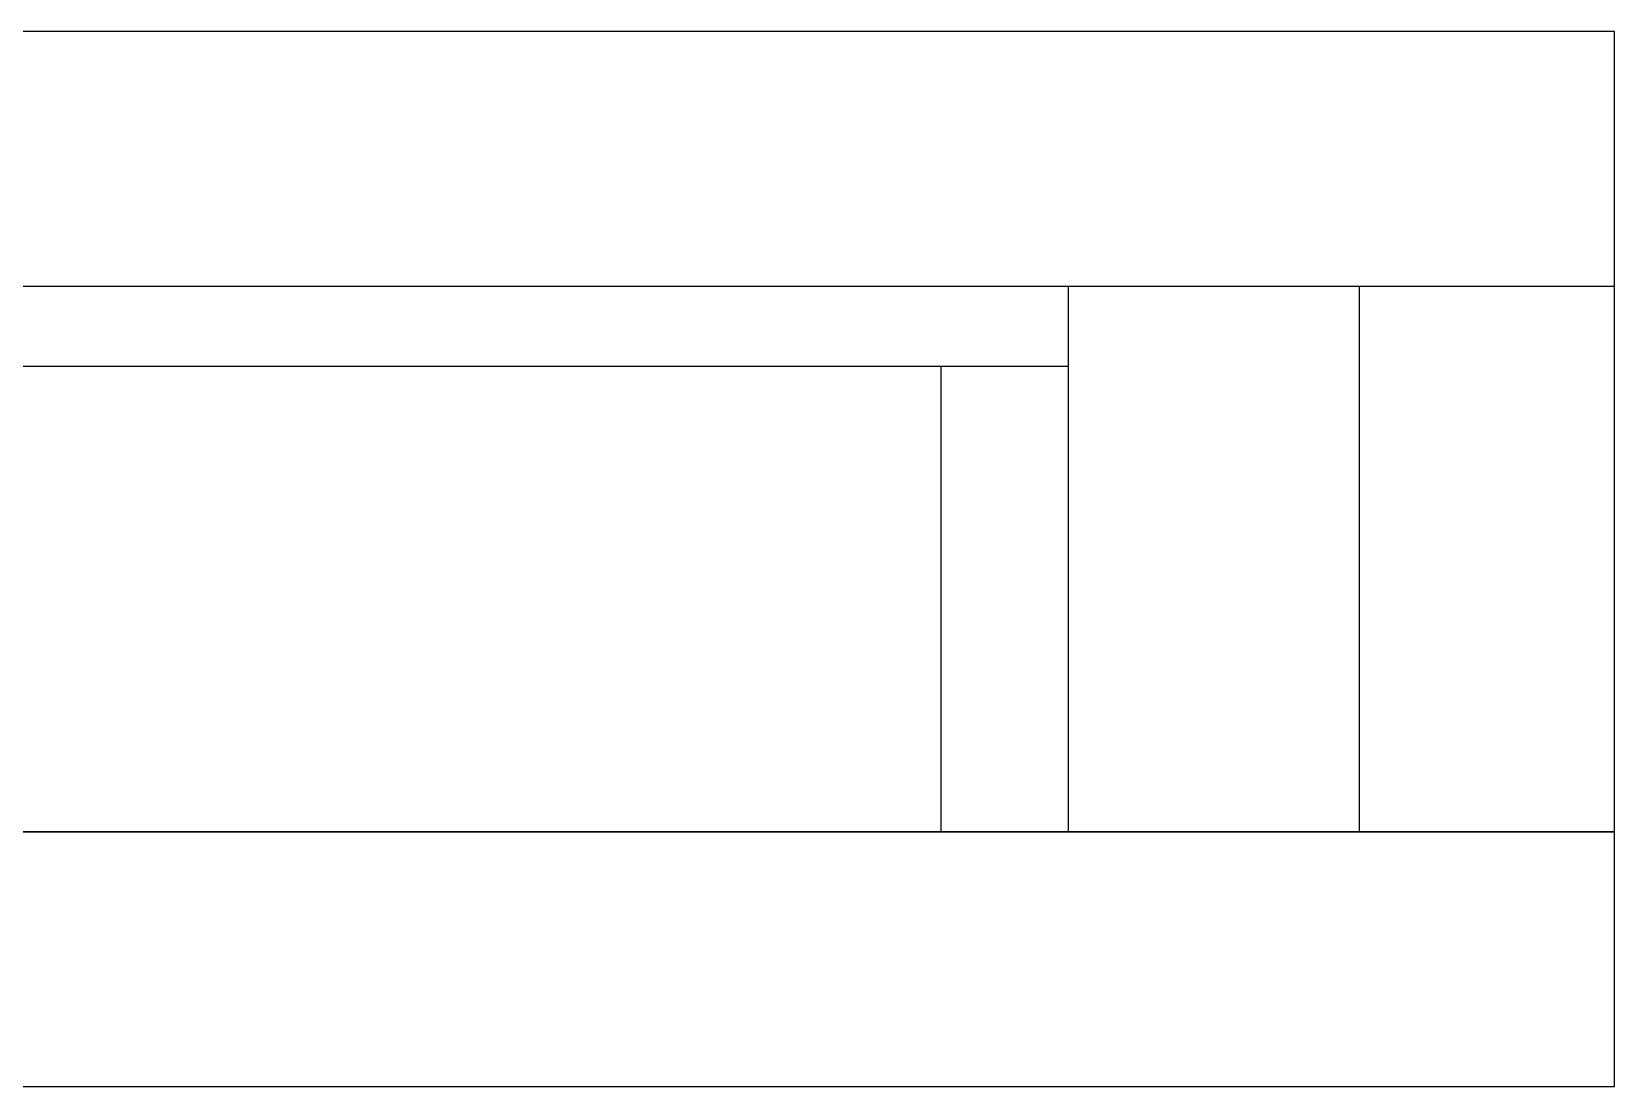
# Model space of a CAD drawing. Header units: metres. Extents: x -10 to 74425, y -2037 to 26.
# Drawn here: x 48195.1 to 48238.6, y -877 to -848 of the extents above; entities that cross this region are included whole.
import ezdxf

# ---------------------------------------------------------------- set-up
doc = ezdxf.new("R2010")
doc.units = ezdxf.units.M
doc.layers.add('VIGAS', color=7, linetype='Continuous')

msp = doc.modelspace()

# ---------------------------------------------------------------- linework, layer by layer
at = {"layer": 'VIGAS'}
for p, q in [((47994.6, -855), (48238.6, -855)), ((48223.6, -870), (48223.6, -855)), ((48231.6, -870), (48231.6, -855)), ((48238.6, -870), (48238.6, -855)), ((47994.6, -857.2), (48223.6, -857.2)), ((48220.1, -870), (48220.1, -857.2)), ((47994.6, -870), (48238.6, -870)), ((48220.1, -870), (48223.6, -870))]:
    msp.add_line(p, q, dxfattribs=at)
for points in [[(47994.6, -855), (48238.6, -855), (48238.6, -848), (47994.6, -848)], [(47994.6, -877), (48238.6, -877), (48238.6, -870), (47994.6, -870)]]:
    msp.add_lwpolyline(points, close=True, dxfattribs=at)

doc.saveas('drawing.dxf')
